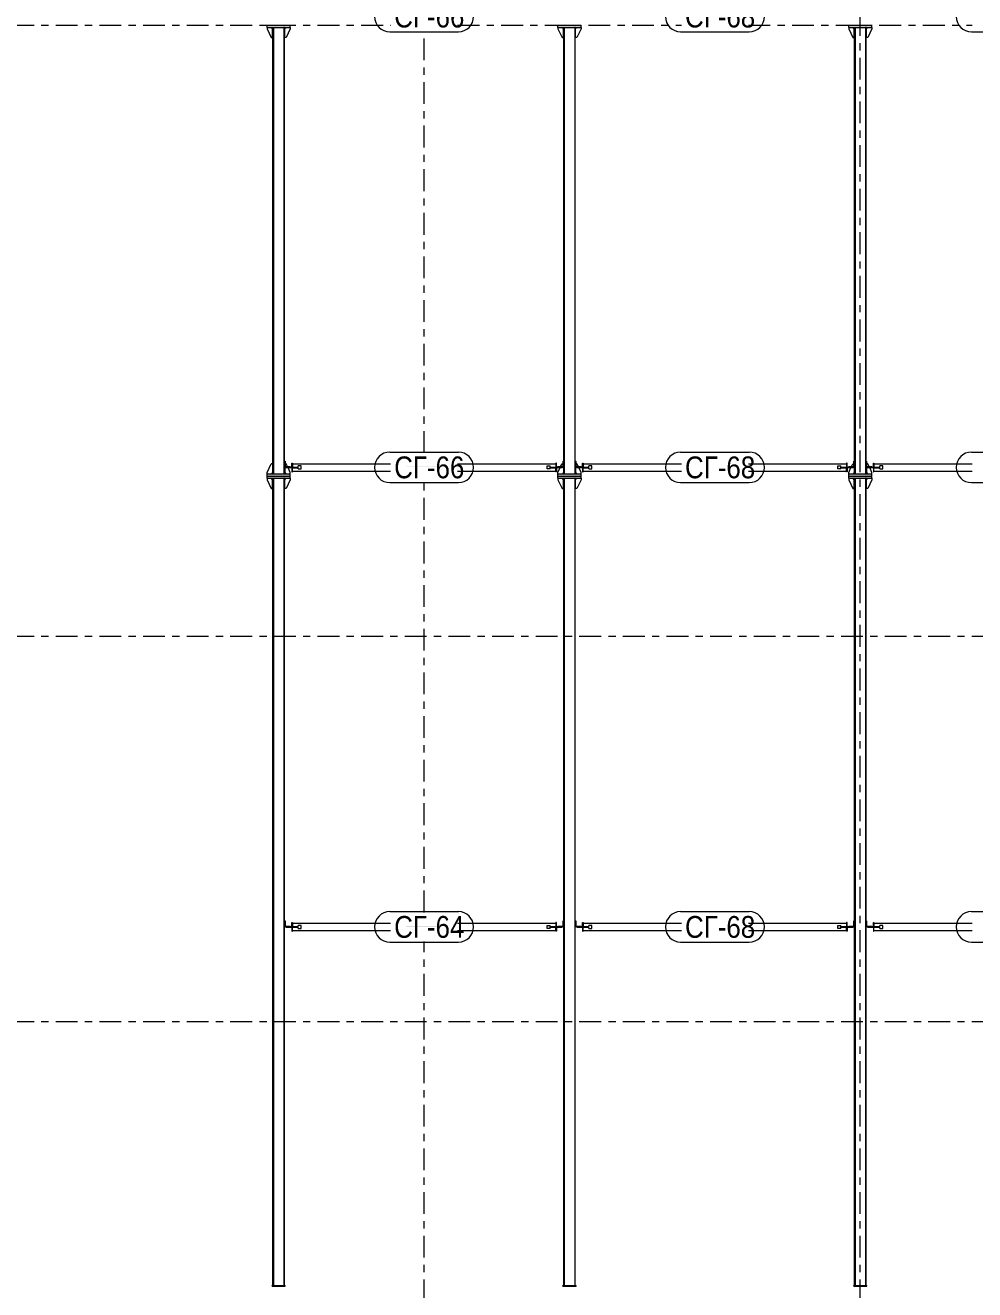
# Model space of a CAD drawing. Header units: millimetres. Extents: x -67 to 774, y -199 to 395.
# Drawn here: x 167.1 to 297.7, y 13.1 to 187 of the extents above; entities that cross this region are included whole.
import ezdxf

# ---------------------------------------------------------------- set-up
doc = ezdxf.new("R2010")
doc.units = ezdxf.units.MM
doc.linetypes.add('XKITLINE00', pattern=[0])
doc.linetypes.add('XKITLINE03', pattern=[6, 3, -1, 1, -1])
for name, color, linetype, lineweight in [('Part', 2, 'Continuous', 0), ('PartMark', 3, 'Continuous', 0), ('S-GRID', 1, 'Continuous', 0)]:
    doc.layers.add(name, color=color, linetype=linetype, lineweight=lineweight)
doc.styles.add('GOST type A', font='ARIAL.TTF')

msp = doc.modelspace()

# ---------------------------------------------------------------- hatches: boundary and pattern name
at = {"layer": 'Part'}
for points in [[(200.4, 186.7), (200.4, 187), (203.6, 187), (203.6, 186.7)], [(201.2, 125.3), (201.2, 186.7), (201.28, 186.7), (201.28, 125.3)], [(202.72, 125.3), (202.72, 186.7), (202.8, 186.7), (202.8, 125.3)], [(240.4, 186.7), (240.4, 187), (243.6, 187), (243.6, 186.7)], [(241.2, 125.3), (241.2, 186.7), (241.28, 186.7), (241.28, 125.3)], [(242.72, 125.3), (242.72, 186.7), (242.8, 186.7), (242.8, 125.3)], [(280.4, 186.7), (280.4, 187), (283.6, 187), (283.6, 186.7)], [(281.2, 125.3), (281.2, 186.7), (281.28, 186.7), (281.28, 125.3)], [(282.72, 125.3), (282.72, 186.7), (282.8, 186.7), (282.8, 125.3)], [(202.87, 127.04), (202.87, 126.31), (203.6, 126.31), (203.6, 126.24), (202.8, 126.24), (202.8, 127.04)], [(241.13, 126.31), (241.13, 127.04), (241.2, 127.04), (241.2, 126.24), (240.4, 126.24), (240.4, 126.31)], [(242.87, 127.04), (242.87, 126.31), (243.6, 126.31), (243.6, 126.24), (242.8, 126.24), (242.8, 127.04)], [(281.13, 126.31), (281.13, 127.04), (281.2, 127.04), (281.2, 126.24), (280.4, 126.24), (280.4, 126.31)], [(282.87, 127.04), (282.87, 126.31), (283.6, 126.31), (283.6, 126.24), (282.8, 126.24), (282.8, 127.04)], [(200.4, 125), (200.4, 125.3), (203.6, 125.3), (203.6, 125)], [(203, 126.16), (203, 126.24), (204.68, 126.24), (204.68, 126.16)], [(219.61, 126.24), (219.61, 126.32), (224.39, 126.32), (224.39, 126.24)], [(239.32, 126.16), (239.32, 126.24), (241, 126.24), (241, 126.16)], [(240.4, 125), (240.4, 125.3), (243.6, 125.3), (243.6, 125)], [(243, 126.16), (243, 126.24), (244.68, 126.24), (244.68, 126.16)], [(279.32, 126.16), (279.32, 126.24), (281, 126.24), (281, 126.16)], [(280.4, 125), (280.4, 125.3), (283.6, 125.3), (283.6, 125)], [(283, 126.16), (283, 126.24), (284.68, 126.24), (284.68, 126.16)], [(200.4, 124.7), (200.4, 125), (203.6, 125), (203.6, 124.7)], [(201.2, 13.68), (201.2, 124.7), (201.28, 124.7), (201.28, 13.68)], [(202.72, 13.68), (202.72, 124.7), (202.8, 124.7), (202.8, 13.68)], [(240.4, 124.7), (240.4, 125), (243.6, 125), (243.6, 124.7)], [(241.2, 13.68), (241.2, 124.7), (241.28, 124.7), (241.28, 13.68)], [(242.72, 13.68), (242.72, 124.7), (242.8, 124.7), (242.8, 13.68)], [(280.4, 124.7), (280.4, 125), (283.6, 125), (283.6, 124.7)], [(281.2, 13.68), (281.2, 124.7), (281.28, 124.7), (281.28, 13.68)], [(282.72, 13.68), (282.72, 124.7), (282.8, 124.7), (282.8, 13.68)], [(202.87, 63.84), (202.87, 63.11), (203.6, 63.11), (203.6, 63.04), (202.8, 63.04), (202.8, 63.84)], [(203, 62.96), (203, 63.04), (204.68, 63.04), (204.68, 62.96)], [(219.53, 63.04), (219.53, 63.12), (224.47, 63.12), (224.47, 63.04)], [(239.32, 62.96), (239.32, 63.04), (241, 63.04), (241, 62.96)], [(241.13, 63.11), (241.13, 63.84), (241.2, 63.84), (241.2, 63.04), (240.4, 63.04), (240.4, 63.11)], [(242.87, 63.84), (242.87, 63.11), (243.6, 63.11), (243.6, 63.04), (242.8, 63.04), (242.8, 63.84)], [(243, 62.96), (243, 63.04), (244.68, 63.04), (244.68, 62.96)], [(279.32, 62.96), (279.32, 63.04), (281, 63.04), (281, 62.96)], [(281.13, 63.11), (281.13, 63.84), (281.2, 63.84), (281.2, 63.04), (280.4, 63.04), (280.4, 63.11)], [(282.87, 63.84), (282.87, 63.11), (283.6, 63.11), (283.6, 63.04), (282.8, 63.04), (282.8, 63.84)], [(283, 62.96), (283, 63.04), (284.68, 63.04), (284.68, 62.96)], [(201.1, 13.6), (201.1, 13.68), (202.9, 13.68), (202.9, 13.6)], [(241.1, 13.6), (241.1, 13.68), (242.9, 13.68), (242.9, 13.6)], [(281.1, 13.6), (281.1, 13.68), (282.9, 13.68), (282.9, 13.6)]]:
    msp.add_hatch(color=256, dxfattribs=at).paths.add_polyline_path(points, flags=17)

# ---------------------------------------------------------------- linework, layer by layer
at = {"layer": 'Part', "linetype": 'XKITLINE00', "lineweight": 0}
for p, q in [((200.4, 186.7), (200.4, 187)), ((200.4, 187), (203.6, 187)), ((200.4, 186.7), (203.6, 186.7)), ((200.4, 186.7), (200.4, 186.5)), ((200.4, 186.5), (200.97, 185.3)), ((201.17, 186.5), (201.03, 186.7)), ((201.2, 186.54), (201.09, 186.7)), ((201.17, 185.3), (201.17, 186.5)), ((201.17, 186.5), (201.2, 186.5)), ((201.2, 125.3), (201.2, 186.7)), ((201.2, 186.7), (201.28, 186.7)), ((201.28, 186.7), (201.28, 125.3)), ((202.72, 186.7), (202.72, 125.3)), ((202.8, 186.7), (202.72, 186.7)), ((202.8, 186.54), (202.91, 186.7)), ((202.8, 125.3), (202.8, 186.7)), ((202.8, 186.5), (202.83, 186.5)), ((202.83, 186.5), (202.97, 186.7)), ((202.83, 185.3), (202.83, 186.5)), ((203.6, 186.5), (203.03, 185.3)), ((203.6, 186.7), (203.6, 187)), ((203.6, 186.7), (203.6, 186.5)), ((240.4, 186.7), (240.4, 187)), ((240.4, 187), (243.6, 187)), ((240.4, 186.7), (243.6, 186.7)), ((240.4, 186.7), (240.4, 186.5)), ((240.4, 186.5), (240.97, 185.3)), ((241.17, 186.5), (241.03, 186.7)), ((241.2, 186.54), (241.09, 186.7)), ((241.17, 185.3), (241.17, 186.5)), ((241.17, 186.5), (241.2, 186.5)), ((241.2, 125.3), (241.2, 186.7)), ((241.2, 186.7), (241.28, 186.7)), ((241.28, 186.7), (241.28, 125.3)), ((242.72, 186.7), (242.72, 125.3)), ((242.8, 186.7), (242.72, 186.7)), ((242.8, 186.54), (242.91, 186.7)), ((242.8, 125.3), (242.8, 186.7)), ((242.8, 186.5), (242.83, 186.5)), ((242.83, 186.5), (242.97, 186.7)), ((242.83, 185.3), (242.83, 186.5)), ((243.6, 186.5), (243.03, 185.3)), ((243.6, 186.7), (243.6, 187)), ((243.6, 186.7), (243.6, 186.5)), ((280.4, 186.7), (280.4, 187)), ((280.4, 187), (283.6, 187)), ((280.4, 186.7), (280.4, 186.5)), ((280.4, 186.7), (283.6, 186.7)), ((280.4, 186.5), (280.97, 185.3)), ((281.17, 186.5), (281.03, 186.7)), ((281.2, 186.54), (281.09, 186.7)), ((281.17, 185.3), (281.17, 186.5)), ((281.17, 186.5), (281.2, 186.5)), ((281.2, 125.3), (281.2, 186.7)), ((281.2, 186.7), (281.28, 186.7)), ((281.28, 186.7), (281.28, 125.3)), ((282.72, 186.7), (282.72, 125.3)), ((282.8, 186.7), (282.72, 186.7)), ((282.8, 125.3), (282.8, 186.7)), ((282.8, 186.54), (282.91, 186.7)), ((282.8, 186.5), (282.83, 186.5)), ((282.83, 186.5), (282.97, 186.7)), ((282.83, 185.3), (282.83, 186.5)), ((283.6, 186.5), (283.03, 185.3)), ((283.6, 186.7), (283.6, 187)), ((283.6, 186.7), (283.6, 186.5)), ((200.97, 185.3), (201.2, 185.3)), ((203.03, 185.3), (202.8, 185.3)), ((240.97, 185.3), (241.2, 185.3)), ((243.03, 185.3), (242.8, 185.3)), ((280.97, 185.3), (281.2, 185.3)), ((283.03, 185.3), (282.8, 185.3)), ((202.8, 126.24), (202.8, 127.04)), ((202.8, 127.04), (202.87, 127.04)), ((202.87, 127.04), (202.87, 126.31)), ((241.13, 126.31), (241.13, 127.04)), ((241.13, 127.04), (241.2, 127.04)), ((241.2, 126.24), (241.2, 127.04)), ((242.8, 126.24), (242.8, 127.04)), ((242.8, 127.04), (242.87, 127.04)), ((242.87, 127.04), (242.87, 126.31)), ((281.13, 126.31), (281.13, 127.04)), ((281.13, 127.04), (281.2, 127.04)), ((281.2, 126.24), (281.2, 127.04)), ((282.8, 126.24), (282.8, 127.04)), ((282.8, 127.04), (282.87, 127.04)), ((282.87, 127.04), (282.87, 126.31)), ((200.4, 125.5), (200.97, 126.7)), ((200.4, 125.3), (200.4, 125.5)), ((200.4, 125), (200.4, 125.3)), ((200.4, 125.3), (203.6, 125.3)), ((201.2, 126.7), (200.97, 126.7)), ((201.17, 125.5), (201.03, 125.3)), ((201.09, 125.3), (201.2, 125.46)), ((201.17, 126.7), (201.17, 125.5)), ((201.17, 125.5), (201.2, 125.5)), ((201.28, 125.3), (201.2, 125.3)), ((202.72, 125.3), (202.8, 125.3)), ((202.8, 126.24), (203.6, 126.24)), ((202.8, 125.5), (202.83, 125.5)), ((202.91, 125.3), (202.8, 125.46)), ((202.83, 126.24), (202.83, 125.5)), ((202.83, 125.5), (202.97, 125.3)), ((203.03, 126.7), (202.87, 126.7)), ((202.87, 126.31), (203.6, 126.31)), ((203, 126.16), (203, 126.24)), ((203, 126.24), (204.68, 126.24)), ((203, 126.16), (204.68, 126.16)), ((203.22, 126.31), (203.03, 126.7)), ((203.6, 125.5), (203.29, 126.16)), ((203.6, 126.24), (203.6, 126.31)), ((203.6, 125.3), (203.6, 125.5)), ((203.6, 125), (203.6, 125.3)), ((203.8, 126.24), (203.8, 126.8)), ((203.8, 126.8), (203.88, 126.8)), ((203.8, 126.16), (203.8, 125.6)), ((203.8, 125.6), (203.88, 125.6)), ((203.88, 126.8), (203.88, 126.24)), ((203.88, 126.7), (217.39, 126.7)), ((203.88, 126.25), (204.68, 126.25)), ((203.88, 125.6), (203.88, 126.16)), ((203.88, 126.15), (204.68, 126.15)), ((203.88, 125.7), (217.39, 125.7)), ((205.08, 126.4), (204.68, 126.4)), ((204.68, 126.24), (204.68, 126.4)), ((204.68, 126.16), (204.68, 126.24)), ((204.68, 126), (204.68, 126.16)), ((204.68, 126), (205.08, 126)), ((205.08, 126), (205.08, 126.4)), ((226.61, 126.7), (240.12, 126.7)), ((226.61, 125.7), (240.12, 125.7)), ((238.92, 126), (238.92, 126.4)), ((238.92, 126.4), (239.32, 126.4)), ((239.32, 126), (238.92, 126)), ((239.32, 126.24), (239.32, 126.4)), ((239.32, 126.25), (240.12, 126.25)), ((239.32, 126.16), (239.32, 126.24)), ((239.32, 126.24), (241, 126.24)), ((239.32, 126.16), (241, 126.16)), ((239.32, 126), (239.32, 126.16)), ((239.32, 126.15), (240.12, 126.15)), ((240.2, 126.8), (240.12, 126.8)), ((240.12, 126.8), (240.12, 126.24)), ((240.12, 125.6), (240.12, 126.16)), ((240.2, 125.6), (240.12, 125.6)), ((240.2, 126.24), (240.2, 126.8)), ((240.2, 126.16), (240.2, 125.6)), ((240.4, 126.24), (240.4, 126.31)), ((240.4, 126.31), (241.13, 126.31)), ((240.4, 126.24), (241.2, 126.24)), ((240.4, 125.5), (240.71, 126.16)), ((240.4, 125.3), (240.4, 125.5)), ((240.4, 125), (240.4, 125.3)), ((240.4, 125.3), (243.6, 125.3)), ((240.78, 126.31), (240.97, 126.7)), ((240.97, 126.7), (241.13, 126.7)), ((241, 126.16), (241, 126.24)), ((241.17, 125.5), (241.03, 125.3)), ((241.09, 125.3), (241.2, 125.46)), ((241.17, 126.24), (241.17, 125.5)), ((241.17, 125.5), (241.2, 125.5)), ((241.28, 125.3), (241.2, 125.3)), ((242.72, 125.3), (242.8, 125.3)), ((242.8, 126.24), (243.6, 126.24)), ((242.8, 125.5), (242.83, 125.5)), ((242.91, 125.3), (242.8, 125.46)), ((242.83, 126.24), (242.83, 125.5)), ((242.83, 125.5), (242.97, 125.3)), ((243.03, 126.7), (242.87, 126.7)), ((242.87, 126.31), (243.6, 126.31)), ((243, 126.16), (243, 126.24)), ((243, 126.24), (244.68, 126.24)), ((243, 126.16), (244.68, 126.16)), ((243.22, 126.31), (243.03, 126.7)), ((243.6, 125.5), (243.29, 126.16)), ((243.6, 126.24), (243.6, 126.31)), ((243.6, 125.3), (243.6, 125.5)), ((243.6, 125), (243.6, 125.3)), ((243.8, 126.24), (243.8, 126.8)), ((243.8, 126.8), (243.88, 126.8)), ((243.8, 126.16), (243.8, 125.6)), ((243.8, 125.6), (243.88, 125.6)), ((243.88, 126.8), (243.88, 126.24)), ((243.88, 126.7), (257.39, 126.7)), ((243.88, 126.25), (244.68, 126.25)), ((243.88, 125.6), (243.88, 126.16)), ((243.88, 126.15), (244.68, 126.15)), ((243.88, 125.7), (257.39, 125.7)), ((245.08, 126.4), (244.68, 126.4)), ((244.68, 126.24), (244.68, 126.4)), ((244.68, 126.16), (244.68, 126.24)), ((244.68, 126), (244.68, 126.16)), ((244.68, 126), (245.08, 126)), ((245.08, 126), (245.08, 126.4)), ((266.61, 126.7), (280.12, 126.7)), ((266.61, 125.7), (280.12, 125.7)), ((278.92, 126), (278.92, 126.4)), ((278.92, 126.4), (279.32, 126.4)), ((279.32, 126), (278.92, 126)), ((279.32, 126.24), (279.32, 126.4)), ((279.32, 126.25), (280.12, 126.25)), ((279.32, 126.16), (279.32, 126.24)), ((279.32, 126.24), (281, 126.24)), ((279.32, 126), (279.32, 126.16)), ((279.32, 126.16), (281, 126.16)), ((279.32, 126.15), (280.12, 126.15)), ((280.2, 126.8), (280.12, 126.8)), ((280.12, 126.8), (280.12, 126.24)), ((280.12, 125.6), (280.12, 126.16)), ((280.2, 125.6), (280.12, 125.6)), ((280.2, 126.24), (280.2, 126.8)), ((280.2, 126.16), (280.2, 125.6)), ((280.4, 126.24), (280.4, 126.31)), ((280.4, 126.31), (281.13, 126.31)), ((280.4, 126.24), (281.2, 126.24)), ((280.4, 125.5), (280.71, 126.16)), ((280.4, 125.3), (280.4, 125.5)), ((280.4, 125), (280.4, 125.3)), ((280.4, 125.3), (283.6, 125.3)), ((280.78, 126.31), (280.97, 126.7)), ((280.97, 126.7), (281.13, 126.7)), ((281, 126.16), (281, 126.24)), ((281.17, 125.5), (281.03, 125.3)), ((281.09, 125.3), (281.2, 125.46)), ((281.17, 126.24), (281.17, 125.5)), ((281.17, 125.5), (281.2, 125.5)), ((281.28, 125.3), (281.2, 125.3)), ((282.72, 125.3), (282.8, 125.3)), ((282.8, 126.24), (283.6, 126.24)), ((282.8, 125.5), (282.83, 125.5)), ((282.91, 125.3), (282.8, 125.46)), ((282.83, 126.24), (282.83, 125.5)), ((282.83, 125.5), (282.97, 125.3)), ((283.03, 126.7), (282.87, 126.7)), ((282.87, 126.31), (283.6, 126.31)), ((283, 126.16), (283, 126.24)), ((283, 126.24), (284.68, 126.24)), ((283, 126.16), (284.68, 126.16)), ((283.22, 126.31), (283.03, 126.7)), ((283.6, 125.5), (283.29, 126.16)), ((283.6, 126.24), (283.6, 126.31)), ((283.6, 125.3), (283.6, 125.5)), ((283.6, 125), (283.6, 125.3)), ((283.8, 126.24), (283.8, 126.8)), ((283.8, 126.8), (283.88, 126.8)), ((283.8, 126.16), (283.8, 125.6)), ((283.8, 125.6), (283.88, 125.6)), ((283.88, 126.8), (283.88, 126.24)), ((283.88, 126.7), (297.39, 126.7)), ((283.88, 126.25), (284.68, 126.25)), ((283.88, 125.6), (283.88, 126.16)), ((283.88, 126.15), (284.68, 126.15)), ((283.88, 125.7), (297.39, 125.7)), ((285.08, 126.4), (284.68, 126.4)), ((284.68, 126.24), (284.68, 126.4)), ((284.68, 126.16), (284.68, 126.24)), ((284.68, 126), (284.68, 126.16)), ((284.68, 126), (285.08, 126)), ((285.08, 126), (285.08, 126.4)), ((200.4, 125), (203.6, 125)), ((200.4, 124.7), (200.4, 125)), ((200.4, 125), (203.6, 125)), ((200.4, 124.7), (203.6, 124.7)), ((200.4, 124.7), (200.4, 124.5)), ((200.4, 124.5), (200.97, 123.3)), ((201.17, 124.5), (201.03, 124.7)), ((201.2, 124.54), (201.09, 124.7)), ((201.17, 123.3), (201.17, 124.5)), ((201.17, 124.5), (201.2, 124.5)), ((201.2, 13.68), (201.2, 124.7)), ((201.2, 124.7), (201.28, 124.7)), ((201.28, 124.7), (201.28, 13.68)), ((202.72, 124.7), (202.72, 13.68)), ((202.8, 124.7), (202.72, 124.7)), ((202.8, 13.68), (202.8, 124.7)), ((202.8, 124.54), (202.91, 124.7)), ((202.8, 124.5), (202.83, 124.5)), ((202.83, 124.5), (202.97, 124.7)), ((202.83, 123.3), (202.83, 124.5)), ((203.6, 124.5), (203.03, 123.3)), ((203.6, 124.7), (203.6, 125)), ((203.6, 124.7), (203.6, 124.5)), ((240.4, 124.7), (240.4, 125)), ((240.4, 125), (243.6, 125)), ((240.4, 125), (243.6, 125)), ((240.4, 124.7), (243.6, 124.7)), ((240.4, 124.7), (240.4, 124.5)), ((240.4, 124.5), (240.97, 123.3)), ((241.17, 124.5), (241.03, 124.7)), ((241.2, 124.54), (241.09, 124.7)), ((241.17, 123.3), (241.17, 124.5)), ((241.17, 124.5), (241.2, 124.5)), ((241.2, 13.68), (241.2, 124.7)), ((241.2, 124.7), (241.28, 124.7)), ((241.28, 124.7), (241.28, 13.68)), ((242.72, 124.7), (242.72, 13.68)), ((242.8, 124.7), (242.72, 124.7)), ((242.8, 124.54), (242.91, 124.7)), ((242.8, 13.68), (242.8, 124.7)), ((242.8, 124.5), (242.83, 124.5)), ((242.83, 124.5), (242.97, 124.7)), ((242.83, 123.3), (242.83, 124.5)), ((243.6, 124.5), (243.03, 123.3)), ((243.6, 124.7), (243.6, 125)), ((243.6, 124.7), (243.6, 124.5)), ((280.4, 124.7), (280.4, 125)), ((280.4, 125), (283.6, 125)), ((280.4, 125), (283.6, 125)), ((280.4, 124.7), (280.4, 124.5)), ((280.4, 124.7), (283.6, 124.7)), ((280.4, 124.5), (280.97, 123.3)), ((281.17, 124.5), (281.03, 124.7)), ((281.2, 124.54), (281.09, 124.7)), ((281.17, 123.3), (281.17, 124.5)), ((281.17, 124.5), (281.2, 124.5)), ((281.2, 13.68), (281.2, 124.7)), ((281.2, 124.7), (281.28, 124.7)), ((281.28, 124.7), (281.28, 13.68)), ((282.72, 124.7), (282.72, 13.68)), ((282.8, 124.7), (282.72, 124.7)), ((282.8, 13.68), (282.8, 124.7)), ((282.8, 124.54), (282.91, 124.7)), ((282.8, 124.5), (282.83, 124.5)), ((282.83, 124.5), (282.97, 124.7)), ((282.83, 123.3), (282.83, 124.5)), ((283.6, 124.5), (283.03, 123.3)), ((283.6, 124.7), (283.6, 125)), ((283.6, 124.7), (283.6, 124.5)), ((200.97, 123.3), (201.2, 123.3)), ((203.03, 123.3), (202.8, 123.3)), ((240.97, 123.3), (241.2, 123.3)), ((243.03, 123.3), (242.8, 123.3)), ((280.97, 123.3), (281.2, 123.3)), ((283.03, 123.3), (282.8, 123.3)), ((202.8, 63.04), (202.8, 63.84)), ((202.8, 63.84), (202.87, 63.84)), ((202.8, 63.04), (203.6, 63.04)), ((202.87, 63.84), (202.87, 63.11)), ((202.87, 63.11), (203.6, 63.11)), ((203, 62.96), (203, 63.04)), ((203, 63.04), (204.68, 63.04)), ((203, 62.96), (204.68, 62.96)), ((203.6, 63.04), (203.6, 63.11)), ((203.8, 63.04), (203.8, 63.6)), ((203.8, 63.6), (203.88, 63.6)), ((203.8, 62.96), (203.8, 62.4)), ((203.88, 63.6), (203.88, 63.04)), ((203.88, 63.5), (217.39, 63.5)), ((203.88, 63.05), (204.68, 63.05)), ((203.88, 62.4), (203.88, 62.96)), ((203.88, 62.95), (204.68, 62.95)), ((205.08, 63.2), (204.68, 63.2)), ((204.68, 63.04), (204.68, 63.2)), ((204.68, 62.96), (204.68, 63.04)), ((204.68, 62.8), (204.68, 62.96)), ((204.68, 62.8), (205.08, 62.8)), ((205.08, 62.8), (205.08, 63.2)), ((226.61, 63.5), (240.12, 63.5)), ((238.92, 62.8), (238.92, 63.2)), ((238.92, 63.2), (239.32, 63.2)), ((239.32, 62.8), (238.92, 62.8)), ((239.32, 63.04), (239.32, 63.2)), ((239.32, 63.05), (240.12, 63.05)), ((239.32, 62.96), (239.32, 63.04)), ((239.32, 63.04), (241, 63.04)), ((239.32, 62.96), (241, 62.96)), ((239.32, 62.8), (239.32, 62.96)), ((239.32, 62.95), (240.12, 62.95)), ((240.2, 63.6), (240.12, 63.6)), ((240.12, 63.6), (240.12, 63.04)), ((240.12, 62.4), (240.12, 62.96)), ((240.2, 63.04), (240.2, 63.6)), ((240.2, 62.96), (240.2, 62.4)), ((240.4, 63.04), (240.4, 63.11)), ((240.4, 63.11), (241.13, 63.11)), ((240.4, 63.04), (241.2, 63.04)), ((241, 62.96), (241, 63.04)), ((241.13, 63.11), (241.13, 63.84)), ((241.13, 63.84), (241.2, 63.84)), ((241.2, 63.04), (241.2, 63.84)), ((242.8, 63.04), (242.8, 63.84)), ((242.8, 63.84), (242.87, 63.84)), ((242.8, 63.04), (243.6, 63.04)), ((242.87, 63.84), (242.87, 63.11)), ((242.87, 63.11), (243.6, 63.11)), ((243, 62.96), (243, 63.04)), ((243, 63.04), (244.68, 63.04)), ((243, 62.96), (244.68, 62.96)), ((243.6, 63.04), (243.6, 63.11)), ((243.8, 63.04), (243.8, 63.6)), ((243.8, 63.6), (243.88, 63.6)), ((243.8, 62.96), (243.8, 62.4)), ((243.88, 63.6), (243.88, 63.04)), ((243.88, 63.5), (257.39, 63.5)), ((243.88, 63.05), (244.68, 63.05)), ((243.88, 62.4), (243.88, 62.96)), ((243.88, 62.95), (244.68, 62.95)), ((245.08, 63.2), (244.68, 63.2)), ((244.68, 63.04), (244.68, 63.2)), ((244.68, 62.96), (244.68, 63.04)), ((244.68, 62.8), (244.68, 62.96)), ((244.68, 62.8), (245.08, 62.8)), ((245.08, 62.8), (245.08, 63.2)), ((266.61, 63.5), (280.12, 63.5)), ((278.92, 62.8), (278.92, 63.2)), ((278.92, 63.2), (279.32, 63.2)), ((279.32, 62.8), (278.92, 62.8)), ((279.32, 63.04), (279.32, 63.2)), ((279.32, 63.05), (280.12, 63.05)), ((279.32, 62.96), (279.32, 63.04)), ((279.32, 63.04), (281, 63.04)), ((279.32, 62.96), (281, 62.96)), ((279.32, 62.8), (279.32, 62.96)), ((279.32, 62.95), (280.12, 62.95)), ((280.2, 63.6), (280.12, 63.6)), ((280.12, 63.6), (280.12, 63.04)), ((280.12, 62.4), (280.12, 62.96)), ((280.2, 63.04), (280.2, 63.6)), ((280.2, 62.96), (280.2, 62.4)), ((280.4, 63.04), (280.4, 63.11)), ((280.4, 63.11), (281.13, 63.11)), ((280.4, 63.04), (281.2, 63.04)), ((281, 62.96), (281, 63.04)), ((281.13, 63.11), (281.13, 63.84)), ((281.13, 63.84), (281.2, 63.84)), ((281.2, 63.04), (281.2, 63.84)), ((282.8, 63.04), (282.8, 63.84)), ((282.8, 63.84), (282.87, 63.84)), ((282.8, 63.04), (283.6, 63.04)), ((282.87, 63.84), (282.87, 63.11)), ((282.87, 63.11), (283.6, 63.11)), ((283, 62.96), (283, 63.04)), ((283, 63.04), (284.68, 63.04)), ((283, 62.96), (284.68, 62.96)), ((283.6, 63.04), (283.6, 63.11)), ((283.8, 63.04), (283.8, 63.6)), ((283.8, 63.6), (283.88, 63.6)), ((283.8, 62.96), (283.8, 62.4)), ((283.88, 63.6), (283.88, 63.04)), ((283.88, 63.5), (297.39, 63.5)), ((283.88, 63.05), (284.68, 63.05)), ((283.88, 62.4), (283.88, 62.96)), ((283.88, 62.95), (284.68, 62.95)), ((285.08, 63.2), (284.68, 63.2)), ((284.68, 63.04), (284.68, 63.2)), ((284.68, 62.96), (284.68, 63.04)), ((284.68, 62.8), (284.68, 62.96)), ((284.68, 62.8), (285.08, 62.8)), ((285.08, 62.8), (285.08, 63.2)), ((203.8, 62.4), (203.88, 62.4)), ((203.88, 62.5), (217.39, 62.5)), ((226.61, 62.5), (240.12, 62.5)), ((240.2, 62.4), (240.12, 62.4)), ((243.8, 62.4), (243.88, 62.4)), ((243.88, 62.5), (257.39, 62.5)), ((266.61, 62.5), (280.12, 62.5)), ((280.2, 62.4), (280.12, 62.4)), ((283.8, 62.4), (283.88, 62.4)), ((283.88, 62.5), (297.39, 62.5)), ((201.1, 13.6), (201.1, 13.68)), ((201.1, 13.68), (202.9, 13.68)), ((201.1, 13.6), (202.9, 13.6)), ((201.28, 13.68), (201.2, 13.68)), ((202.72, 13.68), (202.8, 13.68)), ((202.9, 13.6), (202.9, 13.68)), ((241.1, 13.6), (241.1, 13.68)), ((241.1, 13.68), (242.9, 13.68)), ((241.1, 13.6), (242.9, 13.6)), ((241.28, 13.68), (241.2, 13.68)), ((242.72, 13.68), (242.8, 13.68)), ((242.9, 13.6), (242.9, 13.68)), ((281.1, 13.6), (281.1, 13.68)), ((281.1, 13.68), (282.9, 13.68)), ((281.1, 13.6), (282.9, 13.6)), ((281.28, 13.68), (281.2, 13.68)), ((282.72, 13.68), (282.8, 13.68)), ((282.9, 13.6), (282.9, 13.68))]:
    msp.add_line(p, q, dxfattribs=at)
at = {"layer": 'PartMark', "linetype": 'XKITLINE00', "lineweight": 0}
for p, q in [((217.29, 186.1), (226.71, 186.1)), ((257.29, 186.1), (266.71, 186.1)), ((297.29, 186.1), (306.71, 186.1)), ((217.29, 128.3), (226.71, 128.3)), ((257.29, 128.3), (266.71, 128.3)), ((297.29, 128.3), (306.71, 128.3)), ((217.29, 124.1), (226.71, 124.1)), ((257.29, 124.1), (266.71, 124.1)), ((297.29, 124.1), (306.71, 124.1)), ((217.29, 65.1), (226.71, 65.1)), ((257.29, 65.1), (266.71, 65.1)), ((297.29, 65.1), (306.71, 65.1)), ((217.29, 60.9), (226.71, 60.9)), ((257.29, 60.9), (266.71, 60.9)), ((297.29, 60.9), (306.71, 60.9))]:
    msp.add_line(p, q, dxfattribs=at)
for centre, start, end in [((217.29, 188.2), 90, 270), ((226.71, 188.2), 270, 90), ((257.29, 188.2), 90, 270), ((266.71, 188.2), 270, 90), ((297.29, 188.2), 90, 270), ((217.29, 126.2), 90, 270), ((226.71, 126.2), 270, 90), ((257.29, 126.2), 90, 270), ((266.71, 126.2), 270, 90), ((297.29, 126.2), 90, 270), ((217.29, 63), 90, 270), ((226.71, 63), 270, 90), ((257.29, 63), 90, 270), ((266.71, 63), 270, 90), ((297.29, 63), 90, 270)]:
    msp.add_arc(centre, 2.1, start, end, dxfattribs=at)
at = {"layer": 'S-GRID', "linetype": 'XKITLINE03', "lineweight": 0}
for p, q in [((282, -24.47), (282, 331.89)), ((-20.65, 187), (217.39, 187)), ((222, 128.2), (222, 186.2)), ((226.61, 187), (257.39, 187)), ((266.61, 187), (297.39, 187)), ((222, 65), (222, 124.2)), ((-20.65, 103), (757.05, 103)), ((222, -24.47), (222, 61)), ((-20.65, 50), (757.05, 50))]:
    msp.add_line(p, q, dxfattribs=at)

# ---------------------------------------------------------------- texts
at = {"layer": 'PartMark', "style": 'GOST type A', "width": 0.85}
for s, p in [('СГ-66', (217.89, 186.7)), ('СГ-68', (257.89, 186.7)), ('СГ-66', (217.89, 124.7)), ('СГ-68', (257.89, 124.7)), ('СГ-64', (217.89, 61.5)), ('СГ-68', (257.89, 61.5))]:
    msp.add_text(s, height=3, dxfattribs=at).set_placement(p)

doc.saveas('drawing.dxf')
